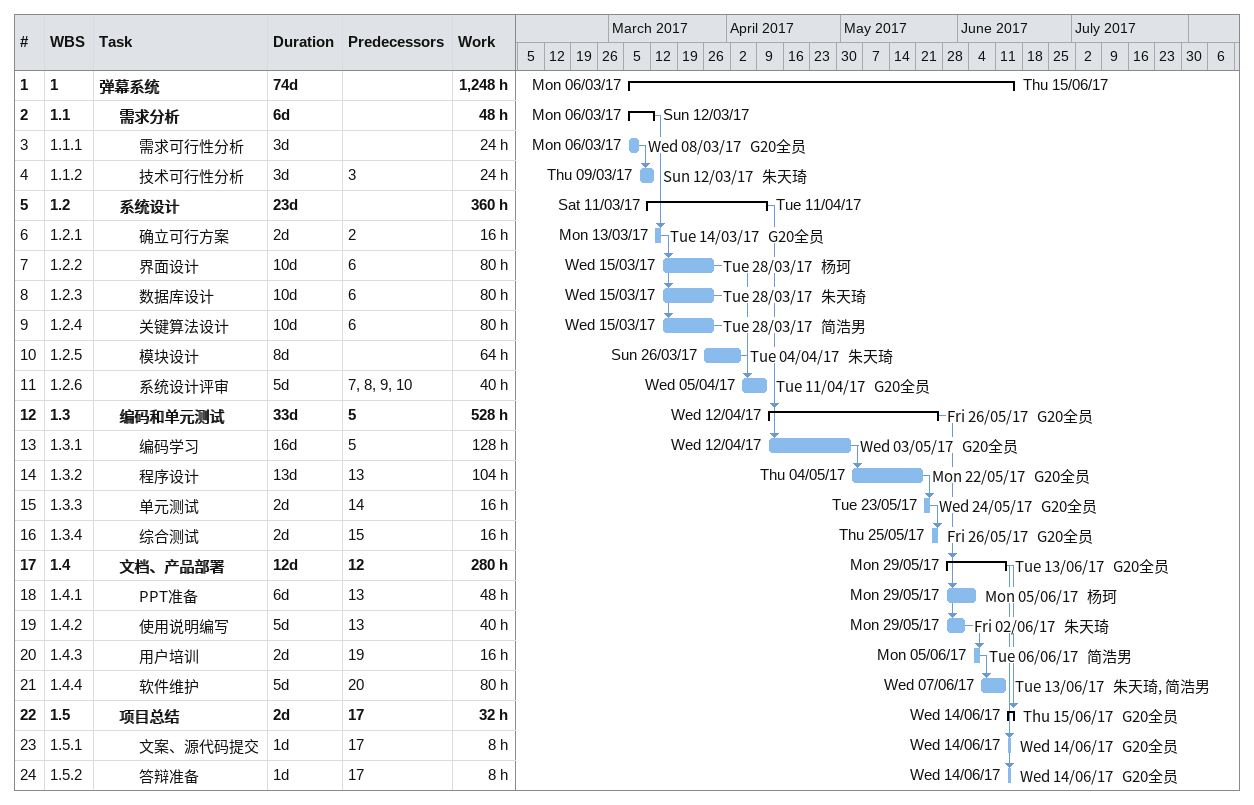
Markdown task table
| ID | WBS | Task | Duration | Start | Finish | Predecessors | Resources | Work (h) |
|---|---|---|---|---|---|---|---|---|
| 1 | 1 | **弹幕系统** | 74d | 2017-03-06 | 2017-06-15 |  |  | 1248 |
| 2 | 1.1 | **需求分析** | 6d | 2017-03-06 | 2017-03-12 |  |  | 48 |
| 3 | 1.1.1 | 需求可行性分析 | 3d | 2017-03-06 | 2017-03-08 |  | G20全员 | 24 |
| 4 | 1.1.2 | 技术可行性分析 | 3d | 2017-03-09 | 2017-03-12 | 3 | 朱天琦 | 24 |
| 5 | 1.2 | **系统设计** | 23d | 2017-03-11 | 2017-04-11 |  |  | 360 |
| 6 | 1.2.1 | 确立可行方案 | 2d | 2017-03-13 | 2017-03-14 | 2 | G20全员 | 16 |
| 7 | 1.2.2 | 界面设计 | 10d | 2017-03-15 | 2017-03-28 | 6 | 杨珂 | 80 |
| 8 | 1.2.3 | 数据库设计 | 10d | 2017-03-15 | 2017-03-28 | 6 | 朱天琦 | 80 |
| 9 | 1.2.4 | 关键算法设计 | 10d | 2017-03-15 | 2017-03-28 | 6 | 简浩男 | 80 |
| 10 | 1.2.5 | 模块设计 | 8d | 2017-03-26 | 2017-04-04 |  | 朱天琦 | 64 |
| 11 | 1.2.6 | 系统设计评审 | 5d | 2017-04-05 | 2017-04-11 | 7, 8, 9, 10 | G20全员 | 40 |
| 12 | 1.3 | **编码和单元测试** | 33d | 2017-04-12 | 2017-05-26 | 5 | G20全员 | 528 |
| 13 | 1.3.1 | 编码学习 | 16d | 2017-04-12 | 2017-05-03 | 5 | G20全员 | 128 |
| 14 | 1.3.2 | 程序设计 | 13d | 2017-05-04 | 2017-05-22 | 13 | G20全员 | 104 |
| 15 | 1.3.3 | 单元测试 | 2d | 2017-05-23 | 2017-05-24 | 14 | G20全员 | 16 |
| 16 | 1.3.4 | 综合测试 | 2d | 2017-05-25 | 2017-05-26 | 15 | G20全员 | 16 |
| 17 | 1.4 | **文档、产品部署** | 12d | 2017-05-29 | 2017-06-13 | 12 | G20全员 | 280 |
| 18 | 1.4.1 | PPT准备 | 6d | 2017-05-29 | 2017-06-05 | 13 | 杨珂 | 48 |
| 19 | 1.4.2 | 使用说明编写 | 5d | 2017-05-29 | 2017-06-02 | 13 | 朱天琦 | 40 |
| 20 | 1.4.3 | 用户培训 | 2d | 2017-06-05 | 2017-06-06 | 19 | 简浩男 | 16 |
| 21 | 1.4.4 | 软件维护 | 5d | 2017-06-07 | 2017-06-13 | 20 | 朱天琦, 简浩男 | 80 |
| 22 | 1.5 | **项目总结** | 2d | 2017-06-14 | 2017-06-15 | 17 | G20全员 | 32 |
| 23 | 1.5.1 | 文案、源代码提交 | 1d | 2017-06-14 | 2017-06-14 | 17 | G20全员 | 8 |
| 24 | 1.5.2 | 答辩准备 | 1d | 2017-06-14 | 2017-06-14 | 17 | G20全员 | 8 |
